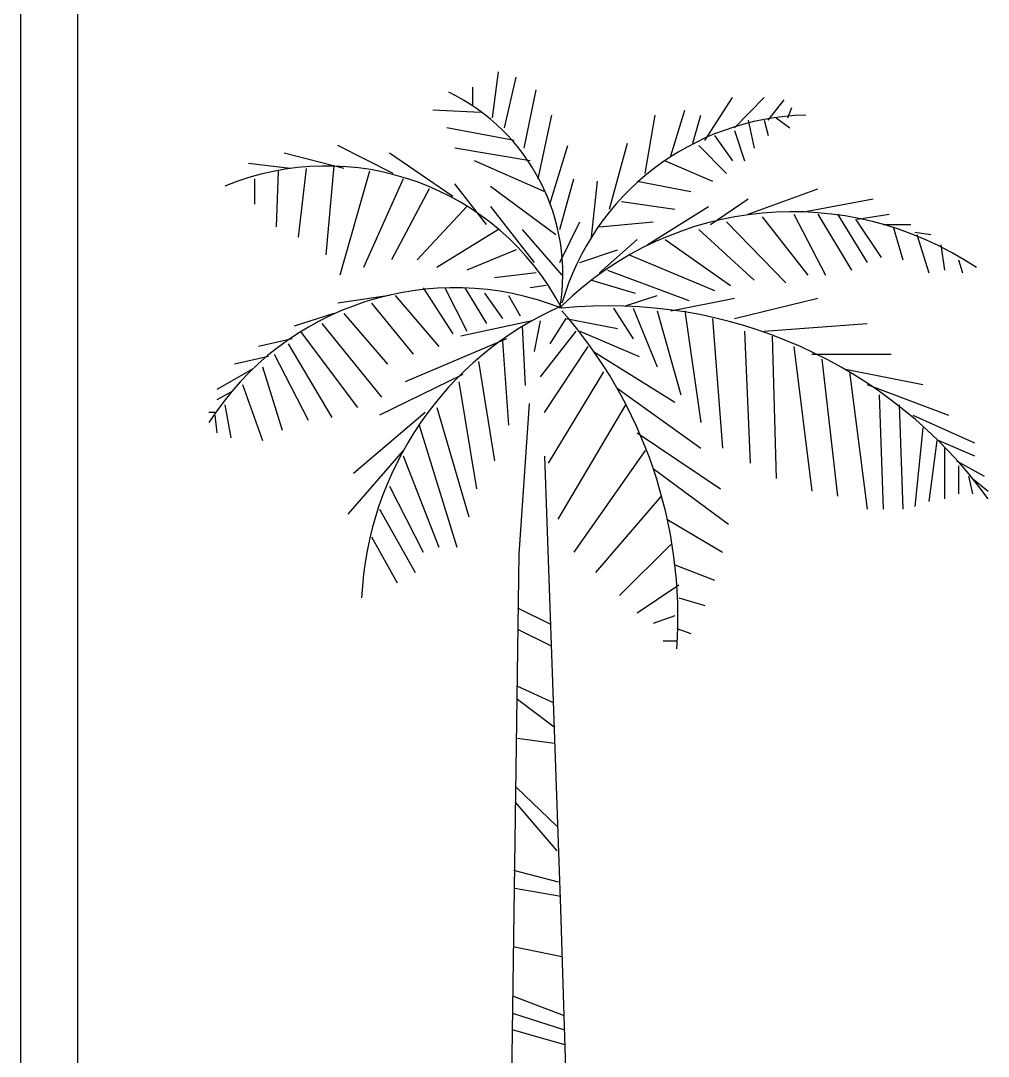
# Model space of a CAD drawing. Extents: x 3907.4 to 3911.57, y -3054.42 to -3053.7.
# Drawn here: x 3909.322 to 3909.3899, y -3054.2718 to -3054.1991 of the extents above; entities that cross this region are included whole.
import ezdxf

# ---------------------------------------------------------------- set-up
doc = ezdxf.new("R2010")
doc.units = 0
doc.header["$LTSCALE"] = 2
doc.header["$MEASUREMENT"] = 0
doc.layers.add('SıVA', color=6, linetype='CONTINUOUS')
doc.layers.add('TEXT', color=11, linetype='CONTINUOUS')

msp = doc.modelspace()

# ---------------------------------------------------------------- linework, layer by layer
at = {"layer": 'SıVA', "color": 9}
for p, q in [((3909.355145461604, -3054.205883082599), (3909.355563061604, -3054.202671882599)), ((3909.355980661604, -3054.206596602599), (3909.356815861604, -3054.203028282599)), ((3909.353753701604, -3054.203742522599), (3909.353753701604, -3054.204991002599)), ((3909.357372421604, -3054.208024362599), (3909.358206901604, -3054.203920362599)), ((3909.370037221604, -3054.207488682599), (3909.371985541604, -3054.204456042599)), ((3909.372124501604, -3054.206596602599), (3909.374211781604, -3054.204456042599)), ((3909.374490421604, -3054.206061642599), (3909.375603541604, -3054.204634602599)), ((3909.354310261604, -3054.205526682599), (3909.350970181604, -3054.205348122599)), ((3909.367670581604, -3054.208559322599), (3909.368644741604, -3054.205348122599)), ((3909.375882181604, -3054.205883082599), (3909.376160101604, -3054.205169562599)), ((3909.358346581604, -3054.210165642599), (3909.359320741604, -3054.205704522599)), ((3909.365861941604, -3054.209808522599), (3909.366557461604, -3054.205704522599)), ((3909.369202021604, -3054.207667242599), (3909.369758581604, -3054.205704522599)), ((3909.373098661604, -3054.206061642599), (3909.373516261604, -3054.208024362599)), ((3909.374211781604, -3054.206061642599), (3909.374490421604, -3054.207132282599)), ((3909.375046981604, -3054.205883082599), (3909.376021141604, -3054.206596602599)), ((3909.356676181604, -3054.207488682599), (3909.351944341604, -3054.206596602599)), ((3909.372124501604, -3054.206775162599), (3909.372820021604, -3054.208916442599)), ((3909.363356341604, -3054.212306202599), (3909.364609141604, -3054.207667242599)), ((3909.370732741604, -3054.207132282599), (3909.371985541604, -3054.208916442599)), ((3909.344707621604, -3054.209451402599), (3909.340532341604, -3054.208380762599)), ((3909.348186661604, -3054.209808522599), (3909.344290021604, -3054.207845802599)), ((3909.352361941604, -3054.211414122599), (3909.347908741604, -3054.208380762599)), ((3909.357790021604, -3054.208916442599), (3909.352500901604, -3054.208024362599)), ((3909.359181061604, -3054.211949802599), (3909.360433861604, -3054.207845802599)), ((3909.369619621604, -3054.207845802599), (3909.371567941604, -3054.209808522599)), ((3909.340949941604, -3054.209451402599), (3909.338027461604, -3054.209095002599)), ((3909.358764181604, -3054.211057722599), (3909.353892661604, -3054.208916442599)), ((3909.367253701604, -3054.208916442599), (3909.370593781604, -3054.210343482599)), ((3909.340114741604, -3054.209629962599), (3909.339975781604, -3054.213555402599)), ((3909.342063061604, -3054.209451402599), (3909.341506501604, -3054.214268922599)), ((3909.344011381604, -3054.209273562599), (3909.343454821604, -3054.215518122599)), ((3909.346516981604, -3054.209629962599), (3909.344428981604, -3054.216945162599)), ((3909.338444341604, -3054.210165642599), (3909.338444341604, -3054.211949802599)), ((3909.348882901604, -3054.210165642599), (3909.346099381604, -3054.216410202599)), ((3909.354727861604, -3054.213376842599), (3909.352500901604, -3054.210522042599)), ((3909.359877301604, -3054.213733962599), (3909.360851461604, -3054.210165642599)), ((3909.362104261604, -3054.214268922599), (3909.362521861604, -3054.210343482599)), ((3909.365305381604, -3054.210343482599), (3909.369063061604, -3054.211057722599)), ((3909.350691541604, -3054.210879162599), (3909.348047701604, -3054.215874522599)), ((3909.355006501604, -3054.210700602599), (3909.359598661604, -3054.214090362599)), ((3909.373098661604, -3054.212663322599), (3909.377969461604, -3054.210879162599)), ((3909.353336101604, -3054.212127642599), (3909.349857061604, -3054.215874522599)), ((3909.355006501604, -3054.212127642599), (3909.358067941604, -3054.216053082599)), ((3909.364191541604, -3054.211771242599), (3909.367949221604, -3054.212306202599)), ((3909.366000901604, -3054.214803882599), (3909.370315141604, -3054.212127642599)), ((3909.370454101604, -3054.213376842599), (3909.373098661604, -3054.211592682599)), ((3909.376995301604, -3054.212484762599), (3909.381866821604, -3054.211592682599)), ((3909.374072821604, -3054.212841882599), (3909.377273941604, -3054.216945162599)), ((3909.376299781604, -3054.212663322599), (3909.378526741604, -3054.216945162599)), ((3909.377969461604, -3054.212663322599), (3909.380335381604, -3054.216588762599)), ((3909.379361221604, -3054.212663322599), (3909.381449221604, -3054.216053082599)), ((3909.380752981604, -3054.213019722599), (3909.382979941604, -3054.212663322599)), ((3909.359877301604, -3054.216053082599), (3909.361269061604, -3054.213198282599)), ((3909.362660821604, -3054.213555402599), (3909.366418501604, -3054.213198282599)), ((3909.371567941604, -3054.213198282599), (3909.375743221604, -3054.217480842599)), ((3909.380614021604, -3054.213019722599), (3909.382423381604, -3054.215695962599)), ((3909.382562341604, -3054.213376842599), (3909.384510661604, -3054.213376842599)), ((3909.383258581604, -3054.213555402599), (3909.383954101604, -3054.215874522599)), ((3909.355563061604, -3054.213733962599), (3909.351248821604, -3054.216410202599)), ((3909.357232741604, -3054.213733962599), (3909.360016261604, -3054.216945162599)), ((3909.369619621604, -3054.213733962599), (3909.373516261604, -3054.217302282599)), ((3909.384789301604, -3054.213911802599), (3909.385902421604, -3054.214090362599)), ((3909.384928261604, -3054.214090362599), (3909.385763461604, -3054.216766602599)), ((3909.362660821604, -3054.216766602599), (3909.365305381604, -3054.214447482599)), ((3909.367253701604, -3054.214447482599), (3909.371845861604, -3054.217658682599)), ((3909.386598661604, -3054.214803882599), (3909.386876581604, -3054.216588762599)), ((3909.356815861604, -3054.215161002599), (3909.353336101604, -3054.216588762599)), ((3909.361269061604, -3054.216053082599), (3909.363912901604, -3054.215161002599)), ((3909.364748101604, -3054.215518122599), (3909.370732741604, -3054.218015802599)), ((3909.387850741604, -3054.215874522599), (3909.388129381604, -3054.216766602599)), ((3909.358206901604, -3054.216766602599), (3909.355284421604, -3054.217123722599)), ((3909.363217381604, -3054.216588762599), (3909.368923381604, -3054.218729322599)), ((3909.350274661604, -3054.217837242599), (3909.352361941604, -3054.221049162599)), ((3909.351805381604, -3054.217837242599), (3909.353336101604, -3054.220870602599)), ((3909.353197141604, -3054.217837242599), (3909.354727861604, -3054.220334922599)), ((3909.358903141604, -3054.217658682599), (3909.357790021604, -3054.217837242599)), ((3909.362104261604, -3054.217302282599), (3909.365165701604, -3054.218194362599)), ((3909.347908741604, -3054.218372922599), (3909.344290021604, -3054.218907882599)), ((3909.348326341604, -3054.218372922599), (3909.351387781604, -3054.221941242599)), ((3909.354588901604, -3054.218194362599), (3909.355841701604, -3054.219978522599)), ((3909.356258581604, -3054.218372922599), (3909.357093781604, -3054.219799962599)), ((3909.364470181604, -3054.219086442599), (3909.366696421604, -3054.218372922599)), ((3909.367670581604, -3054.219442842599), (3909.372124501604, -3054.218550762599)), ((3909.372124501604, -3054.219978522599), (3909.377969461604, -3054.218550762599)), ((3909.346655941604, -3054.218907882599), (3909.349578421604, -3054.222476202599)), ((3909.363634981604, -3054.219265002599), (3909.365026741604, -3054.221405562599)), ((3909.365026741604, -3054.219265002599), (3909.366696421604, -3054.223368282599)), ((3909.344011381604, -3054.219621402599), (3909.341227861604, -3054.220513482599)), ((3909.344707621604, -3054.219621402599), (3909.347769061604, -3054.223189722599)), ((3909.360294901604, -3054.219978522599), (3909.359181061604, -3054.221762682599)), ((3909.360294901604, -3054.219978522599), (3909.363912901604, -3054.220692042599)), ((3909.366696421604, -3054.219442842599), (3909.368366821604, -3054.225331002599)), ((3909.368644741604, -3054.219442842599), (3909.369758581604, -3054.227293722599)), ((3909.370593781604, -3054.219978522599), (3909.371289301604, -3054.229077882599)), ((3909.343176181604, -3054.220334922599), (3909.347352181604, -3054.225509562599)), ((3909.357928981604, -3054.220157082599), (3909.352918501604, -3054.221227002599)), ((3909.357232741604, -3054.220513482599), (3909.357442981604, -3054.224684442599)), ((3909.358485541604, -3054.220157082599), (3909.358067941604, -3054.222297642599)), ((3909.374211781604, -3054.220870602599), (3909.381449221604, -3054.220334922599)), ((3909.341088901604, -3054.221405562599), (3909.338722981604, -3054.221941242599)), ((3909.341645461604, -3054.220870602599), (3909.345681781604, -3054.226223082599)), ((3909.356119621604, -3054.221405562599), (3909.349021861604, -3054.224438922599)), ((3909.360990421604, -3054.220870602599), (3909.358485541604, -3054.224081802599)), ((3909.361269061604, -3054.220870602599), (3909.365444341604, -3054.222654762599)), ((3909.372820021604, -3054.220870602599), (3909.373237621604, -3054.230148522599)), ((3909.374769061604, -3054.221227002599), (3909.375046981604, -3054.231219162599)), ((3909.340810981604, -3054.221762682599), (3909.343872421604, -3054.226936602599)), ((3909.355841701604, -3054.221584122599), (3909.356258581604, -3054.227472282599)), ((3909.361825621604, -3054.221941242599), (3909.358764181604, -3054.226580202599)), ((3909.362243221604, -3054.222297642599), (3909.367949221604, -3054.225865962599)), ((3909.376299781604, -3054.221941242599), (3909.377552581604, -3054.232111242599)), ((3909.339419221604, -3054.222654762599), (3909.337053301604, -3054.223189722599)), ((3909.339836821604, -3054.222476202599), (3909.342202021604, -3054.227115162599)), ((3909.354171301604, -3054.223011882599), (3909.355284421604, -3054.229969962599)), ((3909.377552581604, -3054.222476202599), (3909.383118901604, -3054.222476202599)), ((3909.378248101604, -3054.222833322599), (3909.379361221604, -3054.232467642599)), ((3909.338305381604, -3054.223546842599), (3909.335800501604, -3054.224973882599)), ((3909.339001621604, -3054.223368282599), (3909.340393381604, -3054.227828682599)), ((3909.362938741604, -3054.223725402599), (3909.359042101604, -3054.230148522599)), ((3909.379917781604, -3054.223546842599), (3909.385345861604, -3054.224617482599)), ((3909.380196421604, -3054.223725402599), (3909.381449221604, -3054.233359722599)), ((3909.353058181604, -3054.223903962599), (3909.347212501604, -3054.226758762599)), ((3909.352779541604, -3054.224438922599), (3909.354032341604, -3054.231932682599)), ((3909.336774661604, -3054.225152442599), (3909.335800501604, -3054.225688122599)), ((3909.337609861604, -3054.224617482599), (3909.339001621604, -3054.228542922599)), ((3909.363897714336, -3054.224884598474), (3909.369758581604, -3054.229077882599)), ((3909.381449221604, -3054.224617482599), (3909.387155221604, -3054.226758762599)), ((3909.382284421604, -3054.225331002599), (3909.382562341604, -3054.233359722599)), ((3909.335661541604, -3054.226580202599), (3909.335243941604, -3054.226580202599)), ((3909.336357061604, -3054.226044522599), (3909.336774661604, -3054.228364362599)), ((3909.350413621604, -3054.226580202599), (3909.345403141604, -3054.230862042599)), ((3909.351248821604, -3054.226223082599), (3909.353475061604, -3054.233895402599)), ((3909.357723122628, -3054.225945378685), (3909.356994962628, -3054.236528418685)), ((3909.364470181604, -3054.226044522599), (3909.359738341604, -3054.234073962599)), ((3909.383675461604, -3054.226044522599), (3909.383954101604, -3054.233359722599)), ((3909.335661541604, -3054.226758762599), (3909.335800501604, -3054.228007242599)), ((3909.384650341604, -3054.226758762599), (3909.388964581604, -3054.228720762599)), ((3909.349996021604, -3054.227472282599), (3909.352640581604, -3054.236035962599)), ((3909.365305381604, -3054.228007242599), (3909.371150341604, -3054.231932682599)), ((3909.385345861604, -3054.227650842599), (3909.384789301604, -3054.233181882599)), ((3909.386320021604, -3054.228542922599), (3909.385763461604, -3054.232824762599)), ((3909.386458981604, -3054.228542922599), (3909.388964581604, -3054.229612842599)), ((3909.348882901604, -3054.229256442599), (3909.344985541604, -3054.233716842599)), ((3909.365861941604, -3054.229256442599), (3909.360851461604, -3054.236393082599)), ((3909.386876581604, -3054.229077882599), (3909.386876581604, -3054.232646202599)), ((3909.348882901604, -3054.229612842599), (3909.351387781604, -3054.236035962599)), ((3909.358801682628, -3054.229643778685), (3909.359123282628, -3054.238915458685)), ((3909.387711781604, -3054.229969962599), (3909.389660101604, -3054.231040602599)), ((3909.366418501604, -3054.230504922599), (3909.371706901604, -3054.234430362599)), ((3909.387850741604, -3054.230327082599), (3909.387850741604, -3054.232289802599)), ((3909.347908741604, -3054.231754122599), (3909.350274661604, -3054.236393082599)), ((3909.388546981604, -3054.231040602599), (3909.388824901604, -3054.232289802599)), ((3909.388824901604, -3054.231219162599), (3909.389938741604, -3054.232111242599)), ((3909.366975061604, -3054.232467642599), (3909.362382181604, -3054.237820122599)), ((3909.347212501604, -3054.233359722599), (3909.349717381604, -3054.237820122599)), ((3909.367392661604, -3054.234073962599), (3909.371289301604, -3054.236393082599)), ((3909.346655941604, -3054.235322442599), (3909.348465301604, -3054.238534362599)), ((3909.367670581604, -3054.235858122599), (3909.364052581604, -3054.239426442599)), ((3909.356994962628, -3054.236528418685), (3909.356463122628, -3054.274386498685)), ((3909.367949221604, -3054.237285162599), (3909.370732741604, -3054.238355802599)), ((3909.359123282628, -3054.238915458685), (3909.359921522628, -3054.261426018685)), ((3909.368227861604, -3054.238712202599), (3909.365305381604, -3054.240674922599)), ((3909.368227861604, -3054.239604282599), (3909.370037221604, -3054.240139962599)), ((3909.356898482628, -3054.240301218685), (3909.359218802628, -3054.241445538685)), ((3909.367949221604, -3054.240853482599), (3909.366418501604, -3054.241389162599)), ((3909.356898482628, -3054.241788258685), (3909.359218802628, -3054.242932578685)), ((3909.368088181604, -3054.241745562599), (3909.369063061604, -3054.242102682599)), ((3909.368088181604, -3054.242637642599), (3909.367114021604, -3054.242637642599)), ((3909.356898482628, -3054.245792418685), (3909.359396882628, -3054.246936738685)), ((3909.356898482628, -3054.246707778685), (3909.359486162628, -3054.248652738685)), ((3909.356898482628, -3054.249453378685), (3909.359486162628, -3054.249796578685)), ((3909.356809202628, -3054.252885378685), (3909.359664722628, -3054.255630978685)), ((3909.356719922628, -3054.253914978685), (3909.359664722628, -3054.257346978685)), ((3909.356630642628, -3054.258719778685), (3909.359754002628, -3054.259520898685)), ((3909.356719922628, -3054.259978338685), (3909.359932562628, -3054.260550498685)), ((3909.359921522628, -3054.261426018685), (3909.360719762628, -3054.286664898685)), ((3909.356608002655, -3054.264073472867), (3909.360021842628, -3054.264783138685)), ((3909.356541362628, -3054.267528738685), (3909.360111122628, -3054.268901538685)), ((3909.356542179883, -3054.268758949207), (3909.360199922628, -3054.269931138685)), ((3909.356526136166, -3054.26990099259), (3909.360199922628, -3054.270960738685))]:
    msp.add_line(p, q, dxfattribs=at)
for centre, radius, start, end in [((3909.345886261604, -3054.216869562599), 0.0141948144, 350.2849999546389, 64.11228995790968), ((3909.377582101604, -3054.223983882599), 0.0182847024, 91.40319002245124, 163.8820000052661), ((3909.343502341604, -3054.227924442599), 0.0186469632, 27.67115000586111, 112.5305000740424), ((3909.376208341604, -3054.235666602599), 0.0231754032, 56.19271998368042, 134.3212999489444), ((3909.352487221604, -3054.238265082599), 0.0204379776, 68.38311002042485, 147.532200003138), ((3909.369517381604, -3054.240669162599), 0.0235811376, 113.7591999831553, 177.4133000512673), ((3909.363349861604, -3054.251955162599), 0.03285998640000001, 35.98776998824509, 95.82272996987652), ((3909.335537701604, -3054.241007562599), 0.032622696, 356.1942999668846, 41.37847999526504)]:
    msp.add_arc(centre, radius, start, end, dxfattribs=at)
at = {"layer": 'TEXT', "color": 30}
msp.add_line((3909.322039723991, -3054.419684015943), (3909.322039723991, -3054.060082252563), dxfattribs=at)
at = {"layer": 'TEXT', "color": 5, "ltscale": 50}
msp.add_line((3909.326039723991, -3054.412684015943), (3909.326039723991, -3054.067082252564), dxfattribs=at)

doc.saveas('drawing.dxf')
